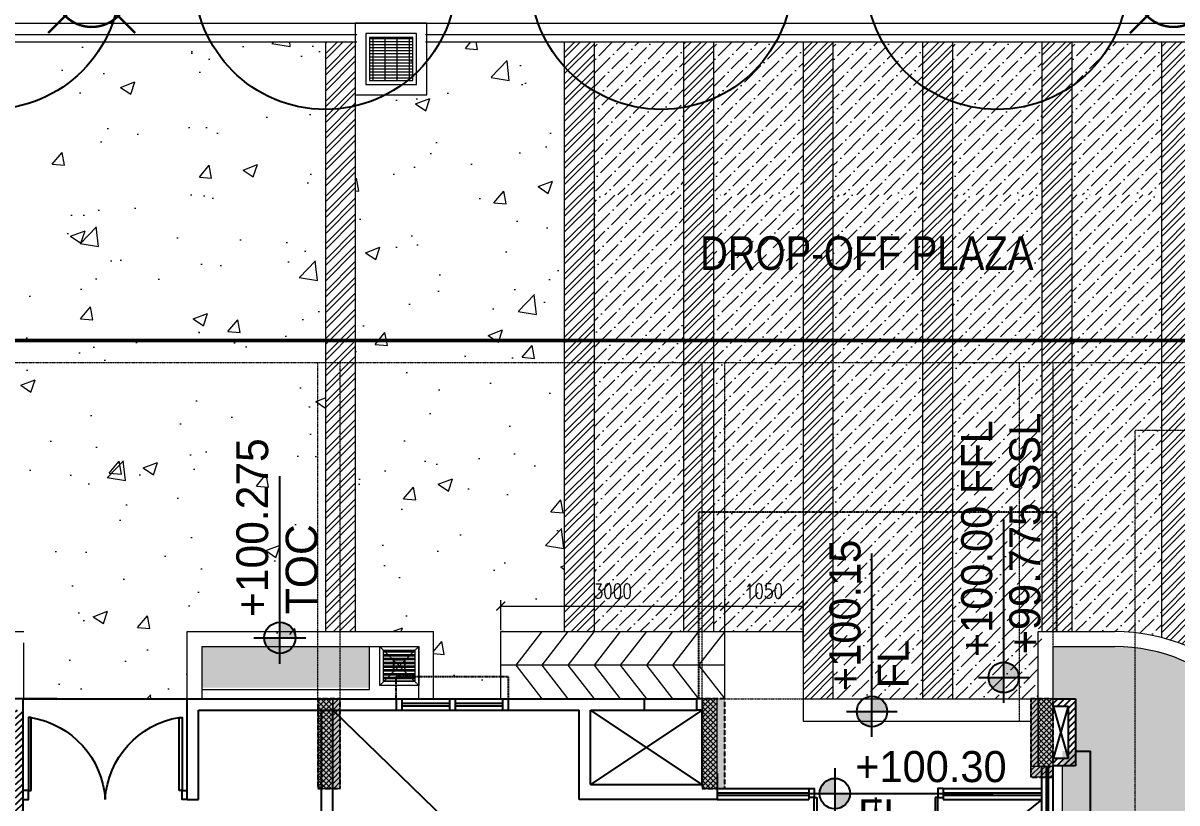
# Model space of a CAD drawing. Header units: millimetres. Extents: x 7964926 to 16080295, y -6277184 to -2986664.
# Drawn here: x 8006886 to 8022345, y -3092254 to -3081809 of the extents above; entities that cross this region are included whole.
import ezdxf

# ---------------------------------------------------------------- set-up
doc = ezdxf.new("R2010")
doc.units = ezdxf.units.MM
doc.header["$LTSCALE"] = 2000
doc.header["$MEASUREMENT"] = 0
doc.header["$PDMODE"] = 35
doc.header["$PDSIZE"] = 100
for name, pattern in [('( Hidden )', [0.375, 0.25, -0.125]), ('1', [0, 0, 0]), ('DASHED2', [0.375, 0.25, -0.125]), ('HIDDEN', [0.375, 0.25, -0.125])]:
    doc.linetypes.add(name, pattern=pattern)
for name, color, linetype in [('a-bldg above', 1, 'HIDDEN'), ('a-chajja', 2, 'HIDDEN'), ('a-col', 8, 'DASHED2'), ('a-cutout', 8, 'Continuous'), ('a-door', 8, 'Continuous'), ('a-glazing', 5, 'Continuous'), ('a-hat col', 252, 'Continuous'), ('a-hatch', 8, 'Continuous'), ('a-hatch wall', 8, 'Continuous'), ('a-stair', 1, 'Continuous'), ('a-wall', 8, 'Continuous'), ('a-window', 8, 'Continuous'), ('L - proposed trees', 74, 'Continuous'), ('L-FL', 7, 'Continuous')]:
    doc.layers.add(name, color=color, linetype=linetype)
for name, color, linetype, lineweight in [('BASEMENT EDGE', 4, 'Continuous', 5), ('Building block', 7, 'Continuous', 9), ('L - paving', 9, 'Continuous', 5), ('L-CHAMBERS', 50, 'Continuous', 5), ('L-CORECUT', 4, 'Continuous', 5), ('L-DIM', 2, 'Continuous', 18), ('L-ELE 1', 24, 'Continuous', 20), ('L-ELE 2', 30, 'Continuous', 15), ('L-ELE 3', 40, 'Continuous', 9), ('L-ELE 4', 27, 'Continuous', 9), ('L-HATCH-1', 9, 'Continuous', 5), ('L-kerb', 24, 'Continuous', 13), ('L-lights', 213, 'Continuous', 0), ('L-Paver 400x400', 250, '1', 13), ('L-SHRUBS', 96, 'Continuous', 18), ('L-TEXT', 7, 'Continuous', 20), ('sattva comments', 2, 'Continuous', 15), ('STR-Capital', 8, 'Continuous', 15), ('STR-Column', 250, 'Continuous', 15), ('STR-Column Hatch', 250, 'Continuous', 15), ('STR-Podium Beam', 8, 'Continuous', 15), ('STR-Retaining Wall', 250, 'HIDDEN', 15)]:
    doc.layers.add(name, color=color, linetype=linetype, lineweight=lineweight)
doc.styles.add('Arial narrow', font='ARIALN.TTF')
doc.styles.add('Century Gothic', font='GOTHIC.TTF')
doc.styles.add('romans', font='romans.shx', dxfattribs={"width": 0.75})
doc.styles.get("Standard").update_dxf_attribs({"font": 'romans.shx', "width": 0.75})
doc.dimstyles.new('a-100 dim s', dxfattribs={"dimscale": 200, "dimtxt": 1, "dimasz": 0.6, "dimexe": 0.4, "dimexo": 0.1, "dimgap": 0.5, "dimtad": 1, "dimdec": 0, "dimzin": 1, "dimdsep": 46, "dimtxsty": 'romans', "dimblk": 'ARCHTICK', "dimcen": 0.09, "dimclrd": 8, "dimclre": 8, "dimclrt": 2, "dimadec": 0, "dimazin": 0, "dimtfac": 1, "dimtdec": 0, "dimtofl": 0, "dimtmove": 2, "dimatfit": 3, "dimfxl": 1, "dimtolj": 1, "dimtzin": 0, "dimlwd": -1, "dimlwe": -1, "dimarcsym": 0})
pattern_1 = [(45, (1286095.437, 166168.526), (-44.1941738, 44.1941738), [])]
pattern_2 = [(45, (5499551.44, -3588698.786), (-35.3553391, 35.3553391), []), (135, (5499551.44, -3588698.786), (-35.3553391, -35.3553391), [])]
pattern_3 = [(45, (5504701.44, -3588698.786), (-35.3553391, 35.3553391), []), (135, (5504701.44, -3588698.786), (-35.3553391, -35.3553391), [])]
pattern_4 = [(45, (5509201.44, -3588698.786), (-35.3553391, 35.3553391), []), (135, (5509201.44, -3588698.786), (-35.3553391, -35.3553391), [])]
pattern_5 = [(45, (5513663.427, -3480568.836), (-35.3553391, 35.3553391), [])]
pattern_6 = [(45, (5523013.427, -3480568.836), (-35.3553391, 35.3553391), [])]
pattern_7 = [(45, (5536473.427, -3570941.595), (-35.3553391, 35.3553391), [])]
pattern_8 = [(50, (0, 0), (1972.4655, -172.56837), [206.25, -2268.75]), (355, (0, 0), (-381.56617, 2068.52837), [165, -1815]), (100.451444, (164.4, -14.4), (1590.89933, 1895.95998), [175.28553, -1928.1408]), (46.1842, (0, 550), (2934.91366, -455.178), [309.375, -3403.125]), (96.635635, (244.6, 512), (2570.32035, 2678.82615), [262.9284, -2892.2128]), (351.184164, (0, 550), (2570.3203, 2678.8262), [247.5, -2722.5]), (21, (275, 412.5), (1641.4944, -1107.20195), [206.25, -2268.75]), (326, (275, 412.5), (669.11716, 1994.1626), [165, -1815]), (71.451445, (411.8, 320.2), (2310.61154, 886.96067), [175.2855, -1928.1408]), (37.5, (0, 0), (33.4396, 915.4581), [0, -1793, 0, -1842.5, 0, -1821.875]), (7.5, (0, 0), (723.44123, 1084.63221), [0, -1050.5, 0, -1751.75, 0, -694.375]), (327.5, (-613.25, 0), (1468.0117, -62.0259), [0, -687.5, 0, -2145, 0, -2846.25]), (317.5, (-888.2, 0), (1603.76197, 275.2887), [0, -893.75, 0, -1424.5, 0, -2021.25])]
pattern_9 = [(45, (0, 0), (-106.0660172, 106.0660172), []), (45, (0, 75), (-106.0660172, 106.0660172), [])]

# ---------------------------------------------------------------- blocks, each defined once
blk = doc.blocks.new('basement - column')
at = {"layer": 'a-hat col'}
h = blk.add_hatch(color=256, dxfattribs=at)
h.dxf.hatch_style = 1
h.paths.add_polyline_path([(23050, -4799), (22750, -4799), (22750, -5999), (23050, -5999)])
h = blk.add_hatch(color=256, dxfattribs=at)
h.dxf.hatch_style = 1
h.paths.add_polyline_path([(28200, -4799), (27900, -4799), (27900, -5999), (28200, -5999)])
h = blk.add_hatch(color=256, dxfattribs=at)
h.dxf.hatch_style = 1
h.paths.add_polyline_path([(32600, -4799), (32300, -4799), (32300, -5849), (32600, -5849)])
at = {"layer": 'a-col', "linetype": 'DASHED2', "ltscale": 0.001}
for points in [[(22750, -5999), (23050, -5999), (23050, -4799), (22750, -4799)], [(27900, -5999), (28200, -5999), (28200, -4799), (27900, -4799)], [(32300, -5849), (32600, -5849), (32600, -4799), (32300, -4799)]]:
    blk.add_lwpolyline(points, close=True, dxfattribs=at)
blk = doc.blocks.new('finish lvl')
h = blk.add_hatch(color=256)
edge = h.paths.add_edge_path()
edge.add_ellipse((0.0378, 0.003), major_axis=(-0.0305, 0.0305), ratio=1, start_angle=-45, end_angle=45)
edge.add_line((-0.0053, 0.003), (0.0378, 0.003))
edge.add_line((0.0378, 0.003), (0.0378, 0.0461))
edge = h.paths.add_edge_path()
edge.add_ellipse((0.0378, 0.003), major_axis=(-0.0305, 0.0305), ratio=1, start_angle=135, end_angle=225)
edge.add_line((0.0809, 0.003), (0.0378, 0.003))
edge.add_line((0.0378, 0.003), (0.0378, -0.0401))
for p, q in [((0.0378, 0.0748), (0.0378, -0.0688)), ((-0.034, 0.003), (0.4857, 0.003))]:
    blk.add_line(p, q)
blk.add_ellipse((0.0378, 0.003), major_axis=(-0.0305, 0.0305), ratio=1, start_param=1.570796326794534, end_param=7.85398163397412)
at = {"layer": 'L-FL'}
for tag, p in [('%%P0.00', (0.1256, 0.0357)), ('FIN.LVL.', (0.1075, -0.103))]:
    blk.add_attdef(tag, p, '', height=0.08, dxfattribs=at)
blk = doc.blocks.new('door1800')
at = {"layer": 'a-door'}
for points in [[(129583, -237922), (128731, -237922), (128731, -237885), (129583, -237885)], [(129583, -239555), (128731, -239555), (128731, -239592), (129583, -239592)]]:
    blk.add_lwpolyline(points, close=True, dxfattribs=at)
for points in [[(129709, -237812), (129709, -237885), (129583, -237885), (129583, -237812)], [(129709, -239665), (129709, -239592), (129583, -239592), (129583, -239665)]]:
    blk.add_lwpolyline(points, dxfattribs=at)
for centre, start, end in [((129517, -237954), 177.6594, 274.8088), ((129517, -239523), 85.1912, 182.3406)]:
    blk.add_arc(centre, 787, start, end, dxfattribs=at)
blk = doc.blocks.new('electrical room_2.2m')
at = {"layer": 'a-door'}
for points in [[(0, 0), (71, 0), (71, -122), (0, -122)], [(2200, 0), (2129, 0), (2129, -122), (2200, -122)]]:
    blk.add_lwpolyline(points, dxfattribs=at)
for points in [[(107, -122), (107, -1100), (71, -1100), (71, -122)], [(2093, -122), (2093, -1100), (2129, -1100), (2129, -122)]]:
    blk.add_lwpolyline(points, close=True, dxfattribs=at)
for centre, radius, start, end in [((-89, 75), 1191, 279.4634, 356.4294), ((2289, 75), 1192, 183.5891, 260.5418)]:
    blk.add_arc(centre, radius, start, end, dxfattribs=at)
blk = doc.blocks.new('block 1')
at = {"layer": 'a-hatch wall'}
h = blk.add_hatch(dxfattribs=at)
h.set_pattern_fill('ANSI31', color=256, scale=500)
h.set_pattern_definition(pattern_1)
h.paths.add_polyline_path([(8098569, -2854205), (8098269, -2854205), (8098269, -2854305), (8098469, -2854305), (8098469, -2855005), (8098269, -2855005), (8098269, -2855105), (8098569, -2855105)])
h = blk.add_hatch(dxfattribs=at)
h.set_pattern_fill('ANSI31', color=256, scale=500)
h.set_pattern_definition(pattern_1)
h.paths.add_polyline_path([(8084469, -2854355), (8084369, -2854355), (8084369, -2855855), (8084469, -2855855)])
h.paths.add_polyline_path([(8083944, -2855655), (8083844, -2855655), (8083844, -2855855), (8083944, -2855855)])
h.paths.add_polyline_path([(8083944, -2854355), (8083844, -2854355), (8083844, -2854955), (8083944, -2854955)])
at = {"layer": 'a-chajja', "ltscale": 0.005}
blk.add_lwpolyline([(8089469, -2854205), (8089469, -2853905), (8090969, -2853905), (8090969, -2854205)], dxfattribs=at)
at = {"layer": 'a-cutout', "linetype": 'HIDDEN', "ltscale": 1000}
for p, q in [((8088619, -2854355), (8098119, -2863580)), ((8098119, -2855555), (8088019, -2863630))]:
    blk.add_line(p, q, dxfattribs=at)
at = {"layer": 'a-stair'}
for p, q in [((8084477, -2854205), (8086669, -2854205)), ((8092794, -2854205), (8093494, -2854205)), ((8093569, -2855355), (8092069, -2854355)), ((8093569, -2854355), (8092069, -2855355)), ((8092794, -2854355), (8093494, -2854355)), ((8098469, -2854305), (8098269, -2855005)), ((8098269, -2854305), (8098469, -2855005))]:
    blk.add_line(p, q, dxfattribs=at)
at = {"layer": 'a-wall'}
for p, q in [((8084919, -2854205), (8084269, -2854205)), ((8084469, -2855855), (8084469, -2854205)), ((8086669, -2854205), (8089469, -2854205)), ((8086669, -2855555), (8086669, -2854205)), ((8089469, -2854205), (8089469, -2854355)), ((8090969, -2854205), (8092794, -2854205)), ((8090969, -2854205), (8090969, -2854355)), ((8092794, -2854355), (8092794, -2854205)), ((8093494, -2854355), (8093494, -2854205)), ((8093569, -2854205), (8093494, -2854205)), ((8093569, -2854205), (8093569, -2854355)), ((8098269, -2854205), (8098569, -2854205)), ((8098569, -2854205), (8098569, -2855105)), ((8086819, -2854355), (8089469, -2854355)), ((8086819, -2855555), (8086819, -2854355)), ((8088469, -2861805), (8088469, -2854355)), ((8088619, -2861955), (8088619, -2854355)), ((8090969, -2854355), (8091919, -2854355)), ((8091919, -2855555), (8091919, -2854355)), ((8092069, -2854355), (8092794, -2854355)), ((8092069, -2855355), (8092069, -2854355)), ((8093569, -2854355), (8093494, -2854355)), ((8093569, -2855355), (8093569, -2854355)), ((8098269, -2854305), (8098469, -2854305)), ((8098469, -2854305), (8098469, -2855005)), ((8098469, -2855005), (8098269, -2855005)), ((8098569, -2855105), (8098269, -2855105)), ((8092069, -2855355), (8093569, -2855355)), ((8093569, -2855205), (8093569, -2855355)), ((8093769, -2855205), (8093769, -2855555)), ((8086669, -2855555), (8086819, -2855555)), ((8093769, -2855555), (8091919, -2855555))]:
    blk.add_line(p, q, dxfattribs=at)
at = {"layer": 'a-window'}
for p, q in [((8089469, -2854205), (8090969, -2854205)), ((8089544, -2854205), (8089544, -2854355)), ((8089544, -2854263), (8090181, -2854263)), ((8090181, -2854205), (8090181, -2854355)), ((8090256, -2854205), (8090256, -2854355)), ((8090256, -2854263), (8090894, -2854263)), ((8090894, -2854205), (8090894, -2854355)), ((8089469, -2854355), (8090969, -2854355)), ((8089544, -2854298), (8090181, -2854298)), ((8090256, -2854298), (8090894, -2854298)), ((8098119, -2859693), (8098119, -2855105)), ((8098179, -2859693), (8098179, -2855105)), ((8098209, -2859693), (8098209, -2855105)), ((8098269, -2859693), (8098269, -2855105)), ((8093769, -2855405), (8094994, -2855405)), ((8093769, -2855465), (8094994, -2855465)), ((8093769, -2855495), (8094994, -2855495)), ((8094994, -2855405), (8094994, -2855555)), ((8096794, -2855405), (8098119, -2855405)), ((8096794, -2855405), (8096794, -2855555)), ((8096794, -2855465), (8098119, -2855465)), ((8096794, -2855495), (8098119, -2855495)), ((8093769, -2855555), (8094994, -2855555)), ((8096794, -2855555), (8098119, -2855555))]:
    blk.add_line(p, q, dxfattribs=at)
at = {"layer": 'a-glazing', "xscale": 0.9712230215821644, "yscale": 0.9712230215821644, "zscale": 0.9712230215821644, "rotation": 90.00000000000004}
blk.add_blockref('door1800', (7864026, -2981382), dxfattribs=at)
at = {"layer": 'a-hatch', "xscale": -1, "rotation": 180}
blk.add_blockref('electrical room_2.2m', (8084469, -2855555), dxfattribs=at)
blk = doc.blocks.new('cb 1')
at = {"layer": 'L-Paver 400x400', "true_color": 0x636466}
h = blk.add_hatch(dxfattribs=at)
h.set_pattern_fill('GRATE', color=251, scale=1300)
h.paths.add_polyline_path([(8080578, -3139540), (8079998, -3139540), (8079998, -3140120), (8080578, -3140120)])
at = {"layer": 'L-CHAMBERS', "color": 8}
blk.add_lwpolyline([(8079808, -3140310), (8080768, -3140310), (8080768, -3139350), (8079808, -3139350)], close=True, dxfattribs=at)
at = {"layer": 'L-CHAMBERS', "color": 37}
for points in [[(8079948, -3140170), (8080628, -3140170), (8080628, -3139490), (8079948, -3139490)], [(8079998, -3140120), (8080578, -3140120), (8080578, -3139540), (8079998, -3139540)]]:
    blk.add_lwpolyline(points, close=True, dxfattribs=at)
blk = doc.blocks.new('tree14 pp')
at = {"layer": 'L - proposed trees', "ltscale": 2000}
for radius in [1275, 143]:
    blk.add_circle((-1173, 1331), radius, dxfattribs=at)
blk = doc.blocks.new('PL')
at = {"layer": 'L-lights'}
h = blk.add_hatch(dxfattribs=at)
h.set_pattern_fill('ANSI31', color=256, scale=32.5, style=0)
h.set_pattern_definition([(45, (6e-11, 1e-11), (-72.965, 72.965), [])])
edge = h.paths.add_edge_path()
edge.add_arc((0, 0), 359, 89.6522, 276.067)
edge.add_arc((0, 0), 359, 276.067, 449.6522)
at = {"layer": 'L-lights', "const_width": 65}
for points in [[(0, -1659), (0, 1659)], [(1659, -2), (-1659, -2)]]:
    blk.add_lwpolyline(points, dxfattribs=at)
for points in [[(6, 1009, 1.057607), (107, -1003, 0.945531)], [(2, 359, 1.057607), (38, -357, 0.945531)]]:
    blk.add_lwpolyline(points, format="xyb", close=True, dxfattribs=at)
blk = doc.blocks.new('_ArchTick')
at = {"color": 0, "linetype": 'ByBlock', "const_width": 0.15}
blk.add_lwpolyline([(-0.5, -0.5), (0.5, 0.5)], dxfattribs=at)
blk = doc.blocks.new('*D409')
at = {"layer": 'Defpoints', "color": 0, "transparency": 16777216}
for p in [(8016286, -3089618), (8013286, -3089960), (8016286, -3090101)]:
    blk.add_point(p, dxfattribs=at)
at = {"layer": 'L-DIM', "color": 8, "transparency": 16777216}
for p, q in [((8013286, -3089940), (8013286, -3089538)), ((8016286, -3090081), (8016286, -3089538)), ((8013286, -3089618), (8016286, -3089618))]:
    blk.add_line(p, q, dxfattribs=at)
at = {"layer": 'L-DIM', "color": 8, "transparency": 16777216, "xscale": 120, "yscale": 120, "zscale": 120, "rotation": 180}
blk.add_blockref('_ArchTick', (8013286, -3089618), dxfattribs=at)
at = {"layer": 'L-DIM', "color": 8, "transparency": 16777216, "xscale": 120, "yscale": 120, "zscale": 120}
blk.add_blockref('_ArchTick', (8016286, -3089618), dxfattribs=at)
at = {"layer": 'L-DIM', "color": 2, "transparency": 16777216, "insert": (8014786, -3089418), "char_height": 200, "attachment_point": 5, "style": 'romans'}
blk.add_mtext('\\A1;3000', dxfattribs=at)
blk = doc.blocks.new('*D410')
at = {"layer": 'Defpoints', "color": 0, "transparency": 16777216}
for p in [(8017336, -3089618), (8016286, -3090234), (8017336, -3090234)]:
    blk.add_point(p, dxfattribs=at)
at = {"layer": 'L-DIM', "color": 8, "transparency": 16777216}
for p, q in [((8016286, -3090214), (8016286, -3089538)), ((8017336, -3090214), (8017336, -3089538)), ((8016286, -3089618), (8017336, -3089618))]:
    blk.add_line(p, q, dxfattribs=at)
at = {"layer": 'L-DIM', "color": 8, "transparency": 16777216, "xscale": 120, "yscale": 120, "zscale": 120, "rotation": 180}
blk.add_blockref('_ArchTick', (8016286, -3089618), dxfattribs=at)
at = {"layer": 'L-DIM', "color": 8, "transparency": 16777216, "xscale": 120, "yscale": 120, "zscale": 120}
blk.add_blockref('_ArchTick', (8017336, -3089618), dxfattribs=at)
at = {"layer": 'L-DIM', "color": 2, "transparency": 16777216, "insert": (8016811, -3089418), "char_height": 200, "attachment_point": 5, "style": 'romans'}
blk.add_mtext('\\A1;1050', dxfattribs=at)

msp = doc.modelspace()

# ---------------------------------------------------------------- hatches: boundary and pattern name
at = {"layer": 'L - paving'}
h = msp.add_hatch(dxfattribs=at)
h.set_pattern_fill('AR-CONC', color=252, scale=275)
h.set_pattern_definition(pattern_8)
h.paths.add_polyline_path([(8009086.3, -3090860), (8009086.3, -3089960), (8010936.2, -3090010), (8010936.2, -3082060), (8009936.3, -3082060), (8008976.3, -3082060), (8004936.2, -3082060), (8004936.2, -3089960), (8006886.1, -3089960), (8006886.1, -3090860)])
h = msp.add_hatch(dxfattribs=at)
h.set_pattern_fill('AR-CONC', color=252, scale=275)
h.set_pattern_definition(pattern_8)
h.paths.add_polyline_path([(8013286.1, -3090860), (8013286.1, -3089960), (8014136.2, -3089960), (8014136.2, -3082060), (8014136.1, -3082060), (8013176.1, -3082060), (8011336.2, -3082060), (8011336.2, -3089960), (8012386.1, -3089960), (8012386.1, -3090860)])
h = msp.add_hatch(dxfattribs=at)
h.set_pattern_fill('ANSI36', color=37, scale=1000)
h.set_pattern_definition([(45, (-39039.24, -12.86), (66.2912607, 243.067956), [312.5, -62.5, 0, -62.5])])
edge = h.paths.add_edge_path()
edge.add_line((8015736.2, -3082060), (8014536.2, -3082060))
edge.add_line((8014536.2, -3082260), (8014536.2, -3084110))
edge.add_line((8014536.2, -3084110), (8015736.2, -3084110))
edge.add_line((8015736.2, -3084110), (8015736.2, -3082060))
h = msp.add_hatch(dxfattribs=at)
h.set_pattern_fill('ANSI36', color=37, scale=1000)
h.set_pattern_definition([(45, (-37439.24, -12.86), (66.2912607, 243.067956), [312.5, -62.5, 0, -62.5])])
edge = h.paths.add_edge_path()
edge.add_line((8017336.2, -3082060), (8016136.2, -3082060))
edge.add_line((8016136.2, -3082260), (8016136.2, -3084110))
edge.add_line((8016136.2, -3084110), (8017336.2, -3084110))
edge.add_line((8017336.2, -3084110), (8017336.2, -3082060))
h = msp.add_hatch(dxfattribs=at)
h.set_pattern_fill('ANSI36', color=37, scale=1000)
h.set_pattern_definition([(45, (-35839.24, -12.86), (66.2912607, 243.067956), [312.5, -62.5, 0, -62.5])])
edge = h.paths.add_edge_path()
edge.add_line((8018936.2, -3082060), (8017736.2, -3082060))
edge.add_line((8017736.2, -3082260), (8017736.2, -3084110))
edge.add_line((8017736.2, -3084110), (8018936.2, -3084110))
edge.add_line((8018936.2, -3084110), (8018936.2, -3082060))
h = msp.add_hatch(dxfattribs=at)
h.set_pattern_fill('ANSI36', color=37, scale=1000)
h.set_pattern_definition([(45, (-34239.24, -12.86), (66.2912607, 243.067956), [312.5, -62.5, 0, -62.5])])
edge = h.paths.add_edge_path()
edge.add_line((8020536.2, -3082060), (8019336.2, -3082060))
edge.add_line((8019336.2, -3082260), (8019336.2, -3084110))
edge.add_line((8019336.2, -3084110), (8020536.2, -3084110))
edge.add_line((8020536.2, -3084110), (8020536.2, -3082060))
h = msp.add_hatch(dxfattribs=at)
h.set_pattern_fill('ANSI36', color=37, scale=1000)
h.set_pattern_definition([(45, (-32639.24, -12.86), (66.2912607, 243.067956), [312.5, -62.5, 0, -62.5])])
edge = h.paths.add_edge_path()
edge.add_line((8022136.2, -3082060), (8020936.2, -3082060))
edge.add_line((8020936.2, -3082260), (8020936.2, -3084110))
edge.add_line((8020936.2, -3084110), (8022136.2, -3084110))
edge.add_line((8022136.2, -3084110), (8022136.2, -3082060))
h = msp.add_hatch(dxfattribs=at)
h.set_pattern_fill('ANSI36', color=37, scale=1000)
edge = h.paths.add_edge_path()
edge.add_line((8014536.2, -3089960), (8014586.2, -3089960))
edge.add_line((8014586.2, -3089960), (8014611.2, -3089960))
edge.add_line((8014611.2, -3089960), (8014611.2, -3089960))
edge.add_line((8014611.2, -3089960), (8014636.1, -3089960.8))
edge.add_line((8014636.1, -3089960.8), (8015736.2, -3089959.2))
edge.add_line((8015736.2, -3089959.2), (8015736.2, -3084139.5))
edge.add_line((8015736.2, -3084110), (8014536.2, -3084110))
edge.add_line((8014536.2, -3084115.5), (8014536.2, -3089960))
h = msp.add_hatch(dxfattribs=at)
h.set_pattern_fill('ANSI36', color=37, scale=1000)
edge = h.paths.add_edge_path()
edge.add_line((8016136.2, -3089960), (8016186.2, -3089960))
edge.add_line((8016186.2, -3089960), (8016211.2, -3089960))
edge.add_line((8016211.2, -3089960), (8016211.2, -3089960))
edge.add_line((8016211.2, -3089960), (8016236.1, -3089960.8))
edge.add_line((8016236.1, -3089960.8), (8017336.2, -3089959.2))
edge.add_line((8017336.2, -3089959.2), (8017336.2, -3084139.5))
edge.add_line((8017336.2, -3084110), (8016136.2, -3084110))
edge.add_line((8016136.2, -3084115.5), (8016136.2, -3089960))
h = msp.add_hatch(dxfattribs=at)
h.set_pattern_fill('ANSI36', color=37, scale=1000)
h.paths.add_polyline_path([(8018936.2, -3084110), (8017736.2, -3084110), (8017736.2, -3090860), (8018936.2, -3090860)])
h = msp.add_hatch(dxfattribs=at)
h.set_pattern_fill('ANSI36', color=37, scale=1000)
h.paths.add_polyline_path([(8020536.2, -3084110), (8019336.2, -3084110), (8019336.2, -3090860), (8020486.1, -3090860), (8020486.2, -3090110), (8020536.2, -3090110)])
h = msp.add_hatch(dxfattribs=at)
h.set_pattern_fill('ANSI36', color=37, scale=1000)
edge = h.paths.add_edge_path()
edge.add_line((8022136.2, -3084110), (8020936.2, -3084110))
edge.add_line((8020936.2, -3084110), (8020936.2, -3089960))
edge.add_line((8020936.2, -3089960), (8021511.3, -3089960))
edge.add_arc((8021511.3, -3092460), 2500, 75.52399, 90.00003, ccw=False)
edge.add_line((8022136.2, -3090039.3), (8022136.2, -3084110))
at = {"layer": 'L-HATCH-1'}
h = msp.add_hatch(dxfattribs=at)
h.set_pattern_fill('STEEL', color=26, scale=1200)
h.set_pattern_definition(pattern_9)
h.paths.add_polyline_path([(8010936.2, -3082060), (8010936.2, -3089960), (8011336.2, -3089960), (8011336.2, -3082060)])
h = msp.add_hatch(dxfattribs=at)
h.set_pattern_fill('STEEL', color=26, scale=1200)
h.set_pattern_definition(pattern_9)
h.paths.add_polyline_path([(8014136.2, -3082060), (8014136.2, -3089960), (8014536.2, -3089960), (8014536.2, -3082060)])
h = msp.add_hatch(dxfattribs=at)
h.set_pattern_fill('STEEL', color=26, scale=1200)
h.set_pattern_definition(pattern_9)
h.paths.add_polyline_path([(8015736.2, -3082060), (8015736.2, -3089960), (8016136.2, -3089960), (8016136.2, -3082060)])
h = msp.add_hatch(dxfattribs=at)
h.set_pattern_fill('STEEL', color=26, scale=1200)
h.set_pattern_definition(pattern_9)
h.paths.add_polyline_path([(8017336.2, -3082060), (8017336.2, -3090860), (8017736.2, -3090860), (8017736.2, -3082060)])
h = msp.add_hatch(dxfattribs=at)
h.set_pattern_fill('STEEL', color=26, scale=1200)
h.set_pattern_definition(pattern_9)
h.paths.add_polyline_path([(8018936.2, -3082060), (8018936.2, -3090860), (8019336.2, -3090860), (8019336.2, -3082060)])
h = msp.add_hatch(dxfattribs=at)
h.set_pattern_fill('STEEL', color=26, scale=1200)
h.set_pattern_definition(pattern_9)
h.paths.add_polyline_path([(8020536.2, -3089960), (8020936.2, -3089960), (8020936.2, -3082060), (8020536.2, -3082060)])
h = msp.add_hatch(dxfattribs=at)
h.set_pattern_fill('STEEL', color=26, scale=1200)
h.set_pattern_definition(pattern_9)
edge = h.paths.add_edge_path()
edge.add_arc((8021511.3, -3092460), 2500, 65.79676, 75.52399)
edge.add_line((8022136.2, -3090039.3), (8022136.2, -3082060))
edge.add_line((8022136.2, -3082060), (8022536.2, -3082060))
edge.add_line((8022536.2, -3082060), (8022536.2, -3090179.7))
at = {"layer": 'L-Paver 400x400', "true_color": 0x636466}
h = msp.add_hatch(dxfattribs=at)
h.set_pattern_fill('ANSI32', color=251, scale=135, angle=315)
h.set_pattern_definition([(0, (13052.31, 57849.157), (1e-14, 50.625), []), (0, (13069.185, 57832.28), (1e-14, 50.625), [])])
h.paths.add_polyline_path([(8012136.1, -3090210), (8011716.1, -3090210), (8011716.1, -3090630), (8012136.1, -3090630)])
at = {"layer": 'L-SHRUBS'}
h = msp.add_hatch(dxfattribs=at)
h.set_pattern_fill('GRASS', color=256, scale=200)
h.set_pattern_definition([(90, (5491.77, 150), (-141.4213562, 141.4213562), [37.5, -245.3427126]), (45, (5491.77, 150), (-141.4213562, 141.4213562), [37.5, -162.5]), (135, (5491.77, 150), (-141.4213562, -141.4213562), [37.5, -162.5])])
h.paths.add_polyline_path([(8009286.3, -3090160), (8009286.3, -3090710), (8011526.1, -3090710), (8011526.1, -3090160)])
edge = h.paths.add_edge_path()
edge.add_arc((7998827.8, -3090710), 550, 90, 99.47585)
edge.add_arc((7998627.9, -3090960), 800, 82.14584, 90)
edge.add_line((7998627.9, -3090160), (7998827.8, -3090160))
h = msp.add_hatch(dxfattribs=at)
h.set_pattern_fill('GRASS', color=256, scale=200)
edge = h.paths.add_edge_path()
edge.add_arc((8021507.6, -3092467.9), 2308, 356.46997, 448.43979)
edge.add_line((8021361.2, -3090160), (8020686.2, -3090160))
edge.add_line((8020686.2, -3090310), (8020686.2, -3090860))
edge.add_line((8020686.2, -3090860), (8020686.2, -3090860))
edge.add_line((8020686.2, -3090860), (8020986.3, -3090860))
edge.add_line((8020986.3, -3090860), (8020986.3, -3091560))
edge.add_line((8020986.3, -3091560), (8021186.3, -3091560))
edge.add_line((8020811.3, -3091560), (8020811.3, -3099735))
edge.add_line((8021186.3, -3099735), (8020986.3, -3099735))
edge.add_line((8020986.3, -3099735), (8020986.3, -3100435))
edge.add_line((8020986.3, -3100560), (8020686.2, -3100560))
edge.add_line((8020686.2, -3100435), (8020686.2, -3100435))
edge.add_line((8020686.2, -3100560), (8020386.2, -3100560))
edge.add_line((8020386.2, -3100560), (8016886.2, -3100560))
edge.add_line((8016886.2, -3100435), (8016886.2, -3100562.5))
edge.add_line((8016886.2, -3100562.5), (8014511.3, -3100562.5))
edge.add_line((8014511.3, -3100562.5), (8014511.3, -3103060))
edge.add_line((8014386.1, -3103060), (8015036.3, -3103060))
edge.add_line((8015036.3, -3103060), (8015036.3, -3101660))
edge.add_line((8015036.3, -3101660), (8023811.3, -3101660))
edge.add_line((8023811.3, -3101660), (8023811.3, -3092610))
h.paths.add_polyline_path([(8019078.5, -3100664.9), (8019878.5, -3100664.9), (8019878.5, -3101464.9), (8019078.5, -3101464.9)], flags=16)
h.paths.add_polyline_path([(8022713.1, -3095151), (8021913.5, -3095151), (8021913.5, -3095949.6), (8022713.1, -3095949.6)], flags=16)
h.paths.add_polyline_path([(8023211.3, -3101410), (8023561.3, -3101410), (8023561.3, -3101060), (8023211.3, -3101060)], flags=16)
at = {"layer": 'STR-Column Hatch'}
h = msp.add_hatch(dxfattribs=at)
h.set_pattern_fill('ANSI37', color=250, scale=400)
h.set_pattern_definition(pattern_2)
h.paths.add_polyline_path([(8010836.1, -3092060), (8011036.1, -3092060), (8011036.1, -3090860), (8010836.1, -3090860)])
h = msp.add_hatch(dxfattribs=at)
h.set_pattern_fill('ANSI37', color=250, scale=400)
h.set_pattern_definition(pattern_2)
h.paths.add_polyline_path([(8010836.1, -3092060), (8011036.1, -3092060), (8011036.1, -3090860), (8010836.1, -3090860)])
h = msp.add_hatch(dxfattribs=at)
h.set_pattern_fill('ANSI31', color=250, scale=400)
h.set_pattern_definition(pattern_5)
h.paths.add_polyline_path([(8011036.1, -3092060), (8011136.1, -3092060), (8011136.1, -3090860), (8011036.1, -3090860)])
h = msp.add_hatch(dxfattribs=at)
h.set_pattern_fill('ANSI31', color=250, scale=400)
h.set_pattern_definition(pattern_5)
h.paths.add_polyline_path([(8011036.1, -3092060), (8011136.1, -3092060), (8011136.1, -3090860), (8011036.1, -3090860)])
h = msp.add_hatch(dxfattribs=at)
h.set_pattern_fill('ANSI37', color=250, scale=400)
h.set_pattern_definition(pattern_3)
h.paths.add_polyline_path([(8015986.1, -3092060), (8016186.1, -3092060), (8016186.1, -3090860), (8015986.1, -3090860)])
h = msp.add_hatch(dxfattribs=at)
h.set_pattern_fill('ANSI37', color=250, scale=400)
h.set_pattern_definition(pattern_3)
h.paths.add_polyline_path([(8015986.1, -3092060), (8016186.1, -3092060), (8016186.1, -3090860), (8015986.1, -3090860)])
h = msp.add_hatch(dxfattribs=at)
h.set_pattern_fill('ANSI31', color=250, scale=400)
h.set_pattern_definition(pattern_6)
h.paths.add_polyline_path([(8020386.1, -3091760), (8020486.1, -3091760), (8020486.1, -3090860), (8020386.1, -3090860)])
h = msp.add_hatch(dxfattribs=at)
h.set_pattern_fill('ANSI31', color=250, scale=400)
h.set_pattern_definition(pattern_6)
h.paths.add_polyline_path([(8020386.1, -3091760), (8020486.1, -3091760), (8020486.1, -3090860), (8020386.1, -3090860)])
h = msp.add_hatch(dxfattribs=at)
h.set_pattern_fill('ANSI37', color=250, scale=400)
h.set_pattern_definition(pattern_4)
h.paths.add_polyline_path([(8020486.1, -3091760), (8020686.1, -3091760), (8020686.1, -3090860), (8020486.1, -3090860)])
h = msp.add_hatch(dxfattribs=at)
h.set_pattern_fill('ANSI37', color=250, scale=400)
h.set_pattern_definition(pattern_4)
h.paths.add_polyline_path([(8020486.1, -3091760), (8020686.1, -3091760), (8020686.1, -3090860), (8020486.1, -3090860)])
h = msp.add_hatch(dxfattribs=at)
h.set_pattern_fill('ANSI31', color=250, scale=400)
h.set_pattern_definition(pattern_7)
h.paths.add_polyline_path([(8020686.1, -3091760), (8020686.1, -3091910), (8020386.1, -3091910), (8020386.1, -3091760)])
h = msp.add_hatch(dxfattribs=at)
h.set_pattern_fill('ANSI31', color=250, scale=400)
h.set_pattern_definition(pattern_7)
h.paths.add_polyline_path([(8020686.1, -3091760), (8020686.1, -3091910), (8020386.1, -3091910), (8020386.1, -3091760)])

# ---------------------------------------------------------------- linework, layer by layer
at = {"layer": 'a-bldg above', "color": 251, "lineweight": 25, "ltscale": 0.005, "true_color": 0x636466}
msp.add_lwpolyline([(8020736.1, -3089960), (8020736.1, -3088360), (8015936.1, -3088360), (8015936.1, -3090860)], dxfattribs=at)
at = {"layer": 'BASEMENT EDGE', "color": 2, "linetype": '( Hidden )', "ltscale": 0.01, "const_width": 50}
msp.add_lwpolyline([(7981805.8, -3086060), (7976491, -3129797.5), (7978510.2, -3129797.5), (7978510.2, -3137797.5), (7982586.2, -3137797.5), (7982586.2, -3145585), (8038276.2, -3145585), (8038276.2, -3143085), (8166136.2, -3143085), (8166136.2, -3086060)], close=True, dxfattribs=at)
at = {"layer": 'L-CHAMBERS', "color": 42}
msp.add_lwpolyline([(8011526.1, -3090735), (8011526.1, -3090160)], dxfattribs=at)
for points in [[(8012186.1, -3090680), (8011666.1, -3090680), (8011666.1, -3090160), (8012186.1, -3090160)], [(8012136.1, -3090630), (8011716.1, -3090630), (8011716.1, -3090210), (8012136.1, -3090210)]]:
    msp.add_lwpolyline(points, close=True, dxfattribs=at)
at = {"layer": 'L-CORECUT', "const_width": 25}
msp.add_lwpolyline([(8011851.1, -3090485), (8012001.1, -3090485), (8012001.1, -3090335), (8011851.1, -3090335)], close=True, dxfattribs=at)
at = {"layer": 'L-ELE 1'}
for p, q in [((7993336.1, -3089960), (8006894.4, -3089960)), ((8009086.3, -3089960), (8012386.1, -3089960)), ((8009086.3, -3090860), (8009086.3, -3089960)), ((8012386.1, -3090860), (8012386.1, -3089960)), ((8006894.4, -3090860), (8006894.4, -3090110))]:
    msp.add_line(p, q, dxfattribs=at)
msp.add_lwpolyline([(8020486.2, -3090860), (8020486.2, -3089960), (8021511.3, -3089960)], dxfattribs=at)
msp.add_arc((8021511.3, -3092460), 2500, 0, 90, dxfattribs=at)
at = {"layer": 'L-ELE 2'}
for p, q in [((8013286.1, -3089960), (8016286.1, -3089960)), ((8013286.1, -3090860), (8013286.1, -3089960)), ((8016286.1, -3090860), (8016286.1, -3089960)), ((8016286.1, -3089960), (8017336.2, -3089960)), ((8017336.2, -3089960), (8017336.2, -3091160)), ((8009286.3, -3090160), (8012186.1, -3090160)), ((8009286.3, -3090860), (8009286.3, -3090160)), ((8012186.1, -3090860), (8012186.1, -3090160)), ((8020811.3, -3099535), (8020811.3, -3091760))]:
    msp.add_line(p, q, dxfattribs=at)
for points in [[(8020686.2, -3090860), (8020686.2, -3090160), (8021511.3, -3090160)], [(8009286.3, -3090735), (8011526.1, -3090735)], [(8017336.2, -3090860), (8020386.1, -3090860)], [(8017336.2, -3091160), (8020386.1, -3091160)]]:
    msp.add_lwpolyline(points, dxfattribs=at)
msp.add_arc((8021511.3, -3092460), 2300, 0, 90, dxfattribs=at)
at = {"layer": 'L-ELE 3', "lineweight": 25}
for p in [(8020986.3, -3091560), (8021186.3, -3099735)]:
    msp.add_line(p, (8021186.3, -3091560), dxfattribs=at)
at = {"layer": 'L-ELE 4'}
for points in [[(8010936.2, -3082060), (8010936.2, -3089960)], [(8011336.2, -3082060), (8011336.2, -3089960)], [(8014136.2, -3082060), (8014136.2, -3089960)], [(8014536.2, -3082060), (8014536.2, -3089960)], [(8015736.2, -3082060), (8015736.2, -3089960)], [(8016136.2, -3082060), (8016136.2, -3089960)], [(8017336.2, -3082060), (8017336.2, -3090856.8)], [(8017736.2, -3082060), (8017736.2, -3090860)], [(8018936.2, -3082060), (8018936.2, -3090860)], [(8019336.2, -3082060), (8019336.2, -3090860)], [(8019336.2, -3082060), (8019336.2, -3090860)], [(8020536.2, -3082060), (8020536.2, -3089960)], [(8020936.2, -3082060), (8020936.2, -3089960)], [(8022136.2, -3082060), (8022136.2, -3090039.3)]]:
    msp.add_lwpolyline(points, dxfattribs=at)
at = {"layer": 'L-ELE 4', "color": 2, "linetype": '( Hidden )', "ltscale": 0.01, "const_width": 50}
msp.add_lwpolyline([(7981805.8, -3086060), (7976491, -3129797.5), (7978510.2, -3129797.5), (7978510.2, -3137797.5), (7982586.2, -3137797.5), (7982586.2, -3145585), (8038276.2, -3145585), (8038276.2, -3143085), (8166136.2, -3143085), (8166136.2, -3086060)], close=True, dxfattribs=at)
at = {"layer": 'L-ELE 4', "color": 251, "true_color": 0x636466}
for points in [[(8013836.5, -3089960), (8013486.6, -3090410), (8013836.5, -3090860)], [(8014186.5, -3089960), (8013836.5, -3090410), (8014186.5, -3090860)], [(8014536.4, -3089960), (8014186.5, -3090410), (8014536.4, -3090860)], [(8014886.3, -3089960), (8014536.4, -3090410), (8014886.3, -3090860)], [(8015236.3, -3089960), (8014886.3, -3090410), (8015236.3, -3090860)], [(8015586.2, -3089960), (8015236.3, -3090410), (8015586.2, -3090860)], [(8015936.1, -3089960), (8015586.2, -3090410), (8015936.1, -3090860)], [(8016286.1, -3089960), (8015936.1, -3090410), (8016286.1, -3090860)], [(8016286.1, -3090410), (8013286.1, -3090410)]]:
    msp.add_lwpolyline(points, dxfattribs=at)
at = {"layer": 'L-kerb'}
for p, q in [((7999016.2, -3081810), (8023636.1, -3081810)), ((7999496.2, -3081960), (8011356.1, -3081960)), ((8012276.3, -3081960), (8022676.1, -3081960))]:
    msp.add_line(p, q, dxfattribs=at)
at = {"layer": 'L-kerb', "color": 252}
for p, q in [((7999496.2, -3082060), (8011356.1, -3082060)), ((8012276.3, -3082060), (8022676.1, -3082060))]:
    msp.add_line(p, q, dxfattribs=at)
at = {"layer": 'L-Paver 400x400', "color": 251, "linetype": '( Hidden )', "ltscale": 0.005, "true_color": 0x636466}
for p, q in [((8011666.1, -3090160), (8012186.1, -3090680)), ((8011666.1, -3090680), (8012186.1, -3090160))]:
    msp.add_line(p, q, dxfattribs=at)
at = {"layer": 'sattva comments'}
msp.add_line((8017336.2, -3090860), (8020536.1, -3090860), dxfattribs=at)
at = {"layer": 'STR-Capital', "linetype": 'HIDDEN', "ltscale": 0.005}
msp.add_lwpolyline([(8021786.1, -3099410), (8021786.1, -3087260), (8037486.1, -3087260)], dxfattribs=at)
msp.add_lwpolyline([(8021786.1, -3099410), (8021786.1, -3087260), (8037486.1, -3087260)], dxfattribs=at)
at = {"layer": 'STR-Column', "color": 8}
for points in [[(8010836.1, -3092060), (8011036.1, -3092060), (8011036.1, -3090860), (8010836.1, -3090860)], [(8010836.1, -3092060), (8011036.1, -3092060), (8011036.1, -3090860), (8010836.1, -3090860)], [(8011036.1, -3092060), (8011136.1, -3092060), (8011136.1, -3090860), (8011036.1, -3090860)], [(8011036.1, -3092060), (8011136.1, -3092060), (8011136.1, -3090860), (8011036.1, -3090860)], [(8015986.1, -3092060), (8016186.1, -3092060), (8016186.1, -3090860), (8015986.1, -3090860)], [(8015986.1, -3092060), (8016186.1, -3092060), (8016186.1, -3090860), (8015986.1, -3090860)], [(8020386.1, -3091760), (8020486.1, -3091760), (8020486.1, -3090860), (8020386.1, -3090860)], [(8020386.1, -3091760), (8020486.1, -3091760), (8020486.1, -3090860), (8020386.1, -3090860)], [(8020486.1, -3091760), (8020686.1, -3091760), (8020686.1, -3090860), (8020486.1, -3090860)], [(8020486.1, -3091760), (8020686.1, -3091760), (8020686.1, -3090860), (8020486.1, -3090860)], [(8020686.1, -3091760), (8020686.1, -3091910), (8020386.1, -3091910), (8020386.1, -3091760)], [(8020686.1, -3091760), (8020686.1, -3091910), (8020386.1, -3091910), (8020386.1, -3091760)]]:
    msp.add_lwpolyline(points, close=True, dxfattribs=at)
at = {"layer": 'STR-Podium Beam', "linetype": 'HIDDEN', "lineweight": 5, "ltscale": 0.005}
for p, q in [((8010836.1, -3090860), (8010836.1, -3086360)), ((8010836.1, -3090860), (8010836.1, -3086360)), ((8011136.1, -3090860), (8011136.1, -3086360)), ((8011136.1, -3090860), (8011136.1, -3086360)), ((8015986.1, -3090860), (8015986.1, -3086360)), ((8015986.1, -3090860), (8015986.1, -3086360)), ((8016286.1, -3090860), (8016286.1, -3086360)), ((8016286.1, -3090860), (8016286.1, -3086360)), ((8020236.1, -3091160), (8020236.1, -3086360)), ((8020236.1, -3091160), (8020236.1, -3086360)), ((8020686.1, -3090860), (8020686.1, -3086360)), ((8020686.1, -3090860), (8020686.1, -3086360)), ((8016186.1, -3090860), (8020386.1, -3090860))]:
    msp.add_line(p, q, dxfattribs=at)
at = {"layer": 'STR-Retaining Wall', "linetype": 'HIDDEN', "ltscale": 0.005}
msp.add_line((8023535.9, -3086360), (7988386.1, -3086360), dxfattribs=at)
msp.add_line((8023535.9, -3086360), (7988386.1, -3086360), dxfattribs=at)
at = {"layer": 'STR-Retaining Wall', "linetype": 'Continuous'}
msp.add_lwpolyline([(7988386.1, -3086060), (8023535.9, -3086060)], dxfattribs=at)
msp.add_lwpolyline([(7988386.1, -3086060), (8023535.9, -3086060)], dxfattribs=at)

# ---------------------------------------------------------------- block references
at = {"layer": 'Building block', "color": 8}
msp.add_blockref('block 1', (-77582.6, -236654.6), dxfattribs=at)
at = {"layer": 'L - proposed trees', "color": 1, "xscale": 1.377, "yscale": 1.377, "zscale": 1.377}
for p in [(8008051.2, -3083042.4), (8012551.2, -3083042.4), (8017051.2, -3083042.4), (8021551.2, -3083042.4)]:
    msp.add_blockref('tree14 pp', p, dxfattribs=at)
at = {"layer": 'L-CHAMBERS', "color": 8}
msp.add_blockref('cb 1', (-68471.4, 57539.7), dxfattribs=at)
at = {"layer": 'L-FL', "ltscale": 0.5}
ref = msp.add_blockref('finish lvl', (8020038, -3090753.7), dxfattribs=dict(at, xscale=4725.606725092182, yscale=4725.606725092182, zscale=4725.606725092182, rotation=90.00021053696821))
ref.add_attrib('FIN.LVL.', '+99.775 SSL', (8020516.1, -3090264.8, 0), dxfattribs={"ltscale": 0.5, "height": 416.567, "rotation": 90.00021, "style": 'Century Gothic'})
ref.add_attrib('%%P0.00', '+100.00 FFL', (8019870.2, -3090302.3), dxfattribs={"ltscale": 0.5, "height": 416.567, "rotation": 90.00021, "style": 'Century Gothic'})
ref = msp.add_blockref('finish lvl', (8010341.4, -3090225.9), dxfattribs=dict(at, xscale=4835.363999980464, yscale=4835.363999980464, zscale=4835.363999980464, rotation=90.00021053696821))
ref.add_attrib('FIN.LVL.', 'TOC', (8010830.6, -3089725.7, 0), dxfattribs={"ltscale": 0.5, "height": 426.24, "rotation": 90.00021, "style": 'Century Gothic'})
ref.add_attrib('%%P0.00', '+100.275', (8010169.7, -3089764), dxfattribs={"ltscale": 0.5, "height": 426.24, "rotation": 90.00021, "style": 'Century Gothic'})
ref = msp.add_blockref('finish lvl', (8018273.5, -3091208.1), dxfattribs=dict(at, xscale=4725.606725092182, yscale=4725.606725092182, zscale=4725.606725092182, rotation=90.00021053696821))
ref.add_attrib('FIN.LVL.', 'FL', (8018751.6, -3090719.3, 0), dxfattribs={"ltscale": 0.5, "height": 416.57, "rotation": 90.00021, "style": 'Century Gothic'})
ref.add_attrib('%%P0.00', '+100.15', (8018105.7, -3090756.8), dxfattribs={"ltscale": 0.5, "height": 416.57, "rotation": 90.00021, "style": 'Century Gothic'})
ref = msp.add_blockref('finish lvl', (8017582.8, -3092143.5), dxfattribs=dict(at, xscale=4725.606725092182, yscale=4725.606725092182, zscale=4725.606725092182, rotation=0.0002105369682294075))
ref.add_attrib('FIN.LVL.', 'FL', (8018071.6, -3092621.6, 0), dxfattribs={"ltscale": 0.5, "height": 416.57, "rotation": 0.00021, "style": 'Century Gothic'})
ref.add_attrib('%%P0.00', '+100.30', (8018034.1, -3091975.7), dxfattribs={"ltscale": 0.5, "height": 416.57, "rotation": 0.00021, "style": 'Century Gothic'})
at = {"layer": 'L-lights', "color": 6, "xscale": 0.497007000161001, "yscale": 0.497007000161001, "zscale": 0.497007000161001, "rotation": 135.0000000000014}
for p in [(8007805.7, -3081360, 0), (8022299.9, -3081360, 0)]:
    msp.add_blockref('PL', p, dxfattribs=at)
at = {"layer": 'STR-Column', "ltscale": 1000}
msp.add_blockref('basement - column', (7988086.1, -3086060.7), dxfattribs=at)

# ---------------------------------------------------------------- texts
at = {"layer": 'L-TEXT', "color": 0, "insert": (8015955.6, -3084665), "char_height": 450, "width": 17115.75, "attachment_point": 1, "style": 'Arial narrow'}
msp.add_mtext('DROP-OFF PLAZA', dxfattribs=at)

# ---------------------------------------------------------------- dimensions: what is measured, and where the dimension line sits
at = {"layer": 'L-DIM', "color": 4}
for base, p1, p2, picture, middle in [((8016286.1, -3089617.5), (8013286.1, -3089960), (8016286.1, -3090101), '*D409', (8014786.1, -3089417.5)), ((8017336.2, -3089617.5), (8016286.1, -3090234.5), (8017336.2, -3090234.5), '*D410', (8016811.1, -3089417.5))]:
    dim = msp.add_linear_dim(base=base, p1=p1, p2=p2, dimstyle='a-100 dim s', override={"dimfxl": 375, "dimfxlon": 1, "dimarcsym": 2}, dxfattribs=at)
    dim.commit()
    dim.dimension.update_dxf_attribs({"geometry": picture, "text_midpoint": middle})

doc.saveas('drawing.dxf')
